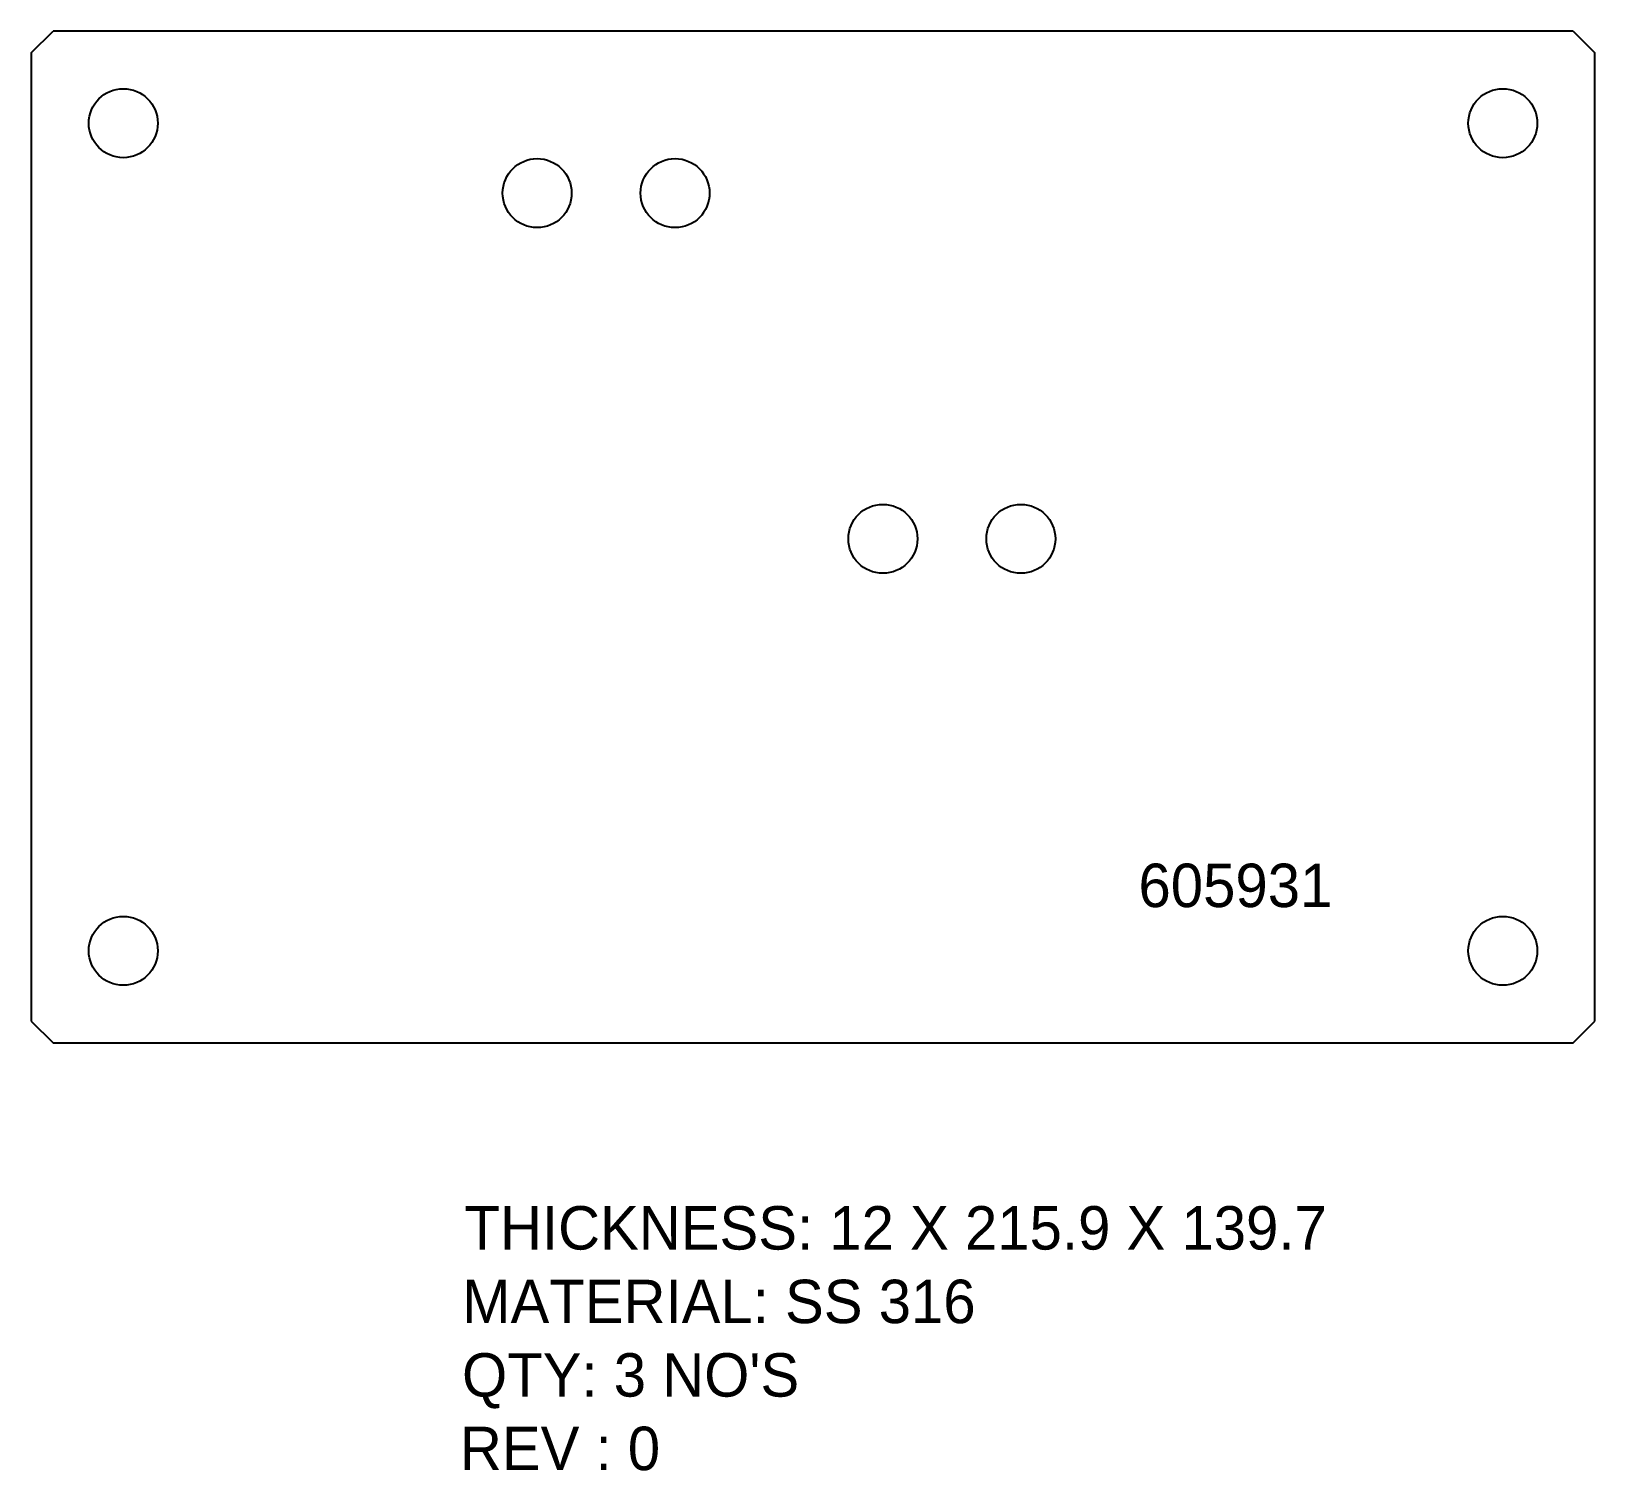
# Model space of a CAD drawing. Header units: inches. Extents: x 2468 to 2684, y -230 to -31.
import ezdxf

# ---------------------------------------------------------------- set-up
doc = ezdxf.new("R2010")
doc.units = ezdxf.units.IN
doc.header["$MEASUREMENT"] = 0
doc.layers.add('LaserCutting', color=3, linetype='Continuous')

msp = doc.modelspace()

# ---------------------------------------------------------------- linework, layer by layer
at = {"layer": 'LaserCutting'}
for p, q in [((2467.76, -34.42), (2470.76, -31.42)), ((2680.66, -31.42), (2470.76, -31.42)), ((2680.66, -31.42), (2683.66, -34.42)), ((2467.76, -34.42), (2467.76, -168.12)), ((2683.66, -168.12), (2683.66, -34.42)), ((2467.76, -168.12), (2470.76, -171.12)), ((2680.66, -171.12), (2683.66, -168.12)), ((2470.76, -171.12), (2680.66, -171.12))]:
    msp.add_line(p, q, dxfattribs=at)
for centre in [(2480.46, -44.12), (2670.96, -44.12), (2537.61, -53.77), (2556.66, -53.77), (2585.36, -101.52), (2604.41, -101.52), (2480.46, -158.42), (2670.96, -158.42)]:
    msp.add_circle(centre, 4.76, dxfattribs=at)

# ---------------------------------------------------------------- texts
at = {"color": 7}
for s, p in [('THICKNESS: 12 X 215.9 X 139.7', (2527.58, -199.68)), ('MATERIAL: SS 316', (2527.26, -209.84)), ("QTY: 3 NO'S", (2527.24, -219.99)), ('REV : 0', (2526.95, -230.14))]:
    msp.add_text(s, height=6, dxfattribs=at).set_placement(p)
at = {"layer": 'LaserCutting', "insert": (2620.65, -146.38), "char_height": 6, "width": 37.7344, "attachment_point": 1}
msp.add_mtext('{\\fCentury Gothic|b0|i0|c0|p18;\\C1;605931}', dxfattribs=at)

doc.saveas('drawing.dxf')
